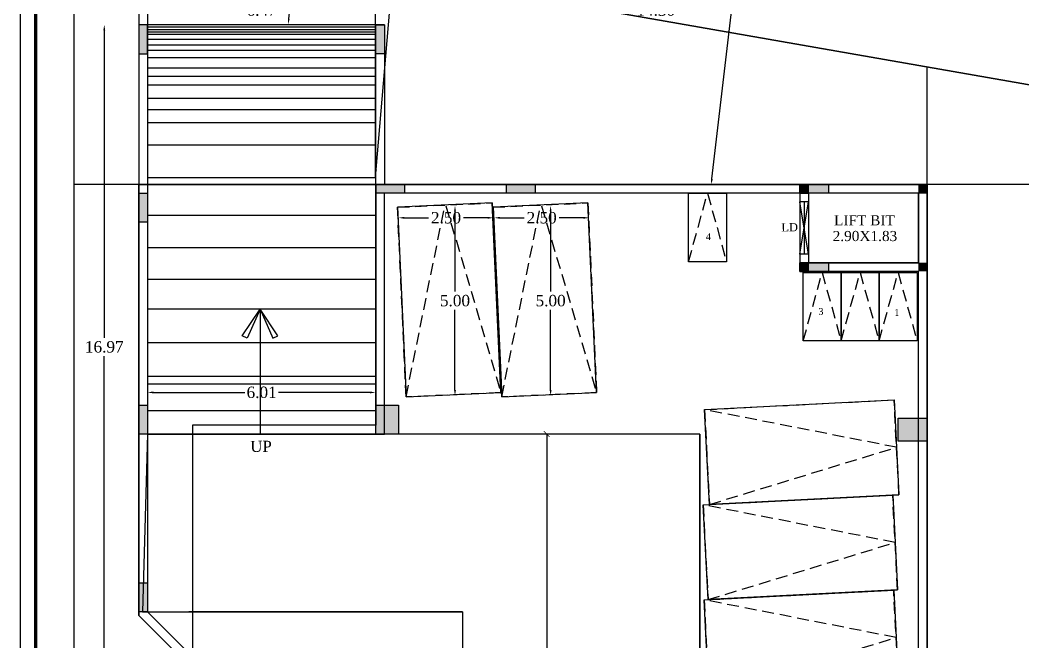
# Model space of a CAD drawing. Header units: metres. Extents: x 395 to 664, y 68 to 153.
# Drawn here: x 436.8 to 463.22, y 107.92 to 124.29 of the extents above; entities that cross this region are included whole.
import ezdxf

# ---------------------------------------------------------------- set-up
doc = ezdxf.new("R2010")
doc.units = ezdxf.units.M
doc.header["$LTSCALE"] = 25
doc.header["$MEASUREMENT"] = 0
doc.header["$PDMODE"] = 34
doc.linetypes.add('HIDDEN', pattern=[0.375, 0.25, -0.125])
doc.layers.get('Defpoints').update_dxf_attribs({"color": 222})
for name, color, linetype in [('ANGULAR_PARKING_SLOT_1', 6, 'Continuous'), ('BLK_1_FLR_-1_COVERED_PARKING', 173, 'Continuous'), ('BLK_1_FLR_-1_LIFT_1', 30, 'Continuous'), ('BLK_1_LVL_-1_BLDG_FOOT_PRINT', 1, 'Continuous'), ('BLK_1_LVL_-1_BSMNT_PLOT_BOUNDARY', 7, 'Continuous'), ('BLK_1_LVL_-1_BSMNT_REAR_SETBACK', 7, 'Continuous'), ('BLK_1_LVL_-1_BSMNT_SIDE_SETBACK1', 7, 'Continuous'), ('BLK_1_LVL_-1_BSMNT_SIDE_SETBACK2', 7, 'Continuous'), ('DIST_EXIT', 7, 'Continuous'), ('DRIVE_WAY', 7, 'Continuous'), ('ROAD_WIDTH', 2, 'Continuous'), ('SURRENDER_ROAD_WIDTH', 2, 'Continuous')]:
    doc.layers.add(name, color=color, linetype=linetype)
for name, color, linetype, plot in [('BLK_1_FLR_-1_BLT_UP_AREA', 18, 'Continuous', False), ('BLK_1_FLR_-1_BLT_UP_AREA_DEDUCT', 18, 'Continuous', False), ('BLK_1_MAX_HEIGHT_CAL', 7, 'Continuous', False), ('TWO_WHEELER_PARKING', 2, 'Continuous', False)]:
    doc.layers.add(name, color=color, linetype=linetype, plot=plot)
doc.layers.add('NOTIFIED_ROAD', color=183, linetype='Continuous', lineweight=13)
doc.styles.get("Standard").update_dxf_attribs({"font": 'times.ttf'})
doc.dimstyles.get("Standard").update_dxf_attribs({"dimtxt": 0.3, "dimasz": 0.15, "dimexe": 0.18, "dimexo": 0.0625, "dimgap": 0.09, "dimtad": 0, "dimtih": 1, "dimtoh": 1, "dimzin": 0, "dimdsep": 46, "dimtxsty": 'Standard', "dimcen": 0.09, "dimse1": 1, "dimse2": 1, "dimadec": 0, "dimazin": 0, "dimtfac": 1, "dimtofl": 0, "dimtmove": 0, "dimatfit": 3, "dimfxl": 0, "dimtolj": 1, "dimtzin": 0, "dimarcsym": 0})

# ---------------------------------------------------------------- blocks, each defined once
blk = doc.blocks.new('*D45')
at = {"color": 0, "lineweight": -2, "ltscale": 0.5}
for p, q in [((440.305, 114.489), (442.719, 114.489)), ((446.016, 114.489), (443.602, 114.489))]:
    blk.add_line(p, q, dxfattribs=at)
for points in [[(440.305, 114.514), (440.305, 114.464), (440.155, 114.489)], [(446.016, 114.514), (446.016, 114.464), (446.166, 114.489)]]:
    blk.add_solid(points, dxfattribs=at)
at = {"layer": 'Defpoints', "color": 0, "lineweight": -2, "ltscale": 0.5}
for p in [(440.155, 114.489), (440.155, 114.007), (446.166, 114.007)]:
    blk.add_point(p, dxfattribs=at)
at = {"color": 0, "ltscale": 0.5, "insert": (443.161, 114.489), "char_height": 0.3, "attachment_point": 5}
blk.add_mtext('\\A1;6.01', dxfattribs=at)
blk = doc.blocks.new('*D46')
at = {"color": 0, "lineweight": -2, "ltscale": 0.5}
for p, q in [((446.545, 124.552), (452.989, 124.552)), ((460.543, 124.552), (454.098, 124.552))]:
    blk.add_line(p, q, dxfattribs=at)
at = {"color": 0, "ltscale": 0.5}
for points in [[(446.545, 124.577), (446.545, 124.527), (446.395, 124.552)], [(460.543, 124.577), (460.543, 124.527), (460.693, 124.552)]]:
    blk.add_solid(points, dxfattribs=at)
at = {"layer": 'Defpoints', "color": 0, "ltscale": 0.5}
for p in [(460.693, 124.552), (446.395, 123.655), (460.693, 123.655)]:
    blk.add_point(p, dxfattribs=at)
at = {"color": 0, "ltscale": 0.5, "insert": (453.544, 124.552), "char_height": 0.3, "attachment_point": 5}
blk.add_mtext('\\A1;14.30', dxfattribs=at)
blk = doc.blocks.new('*D37')
at = {"color": 0, "lineweight": -2, "ltscale": 0.5}
for p, q in [((439.016, 124.019), (439.016, 115.929)), ((439.016, 107.353), (439.016, 115.443))]:
    blk.add_line(p, q, dxfattribs=at)
for points in [[(438.991, 124.019), (439.041, 124.019), (439.016, 124.169)], [(438.991, 107.353), (439.041, 107.353), (439.016, 107.203)]]:
    blk.add_solid(points, dxfattribs=at)
at = {"layer": 'Defpoints', "color": 0, "lineweight": -2, "ltscale": 0.5}
for p in [(439.016, 124.169), (440.298, 124.169), (441.711, 107.203)]:
    blk.add_point(p, dxfattribs=at)
at = {"color": 0, "ltscale": 0.5, "insert": (439.016, 115.686), "char_height": 0.3, "attachment_point": 5}
blk.add_mtext('\\A1;16.97', dxfattribs=at)
blk = doc.blocks.new('*D38')
at = {"color": 0, "lineweight": -2, "ltscale": 0.5}
for p, q in [((440.079, 124.552), (442.704, 124.552)), ((446.245, 124.552), (443.62, 124.552))]:
    blk.add_line(p, q, dxfattribs=at)
at = {"color": 0, "ltscale": 0.5}
for points in [[(440.079, 124.577), (440.079, 124.527), (439.929, 124.552)], [(446.245, 124.577), (446.245, 124.527), (446.395, 124.552)]]:
    blk.add_solid(points, dxfattribs=at)
at = {"layer": 'Defpoints', "color": 0, "ltscale": 0.5}
for p in [(446.395, 124.552), (439.929, 124.169), (446.395, 124.169)]:
    blk.add_point(p, dxfattribs=at)
at = {"color": 0, "ltscale": 0.5, "insert": (443.162, 124.552), "char_height": 0.3, "attachment_point": 5}
blk.add_mtext('\\A1;6.47', dxfattribs=at)
blk = doc.blocks.new('*D39')
at = {"color": 0, "lineweight": -2, "ltscale": 0.5}
for p, q in [((446.917, 119.086), (447.553, 119.086)), ((449.119, 119.086), (448.483, 119.086))]:
    blk.add_line(p, q, dxfattribs=at)
for points in [[(446.917, 119.111), (446.917, 119.061), (446.767, 119.086)], [(449.119, 119.111), (449.119, 119.061), (449.269, 119.086)]]:
    blk.add_solid(points, dxfattribs=at)
at = {"layer": 'Defpoints', "color": 0, "lineweight": -2, "ltscale": 0.5}
for p in [(446.767, 119.404), (449.269, 119.404), (449.269, 119.086)]:
    blk.add_point(p, dxfattribs=at)
at = {"color": 0, "ltscale": 0.5, "insert": (448.018, 119.086), "char_height": 0.3, "attachment_point": 5}
blk.add_mtext('\\A1;2.50', dxfattribs=at)
blk = doc.blocks.new('*D40')
at = {"color": 0, "lineweight": -2, "ltscale": 0.5}
for p, q in [((448.255, 119.254), (448.255, 117.146)), ((448.255, 114.552), (448.255, 116.66))]:
    blk.add_line(p, q, dxfattribs=at)
for points in [[(448.23, 119.254), (448.28, 119.254), (448.255, 119.404)], [(448.23, 114.552), (448.28, 114.552), (448.255, 114.402)]]:
    blk.add_solid(points, dxfattribs=at)
at = {"layer": 'Defpoints', "color": 0, "lineweight": -2, "ltscale": 0.5}
for p in [(448.669, 119.404), (448.255, 114.402), (448.669, 114.402)]:
    blk.add_point(p, dxfattribs=at)
at = {"color": 0, "ltscale": 0.5, "insert": (448.255, 116.903), "char_height": 0.3, "attachment_point": 5}
blk.add_mtext('\\A1;5.00', dxfattribs=at)
blk = doc.blocks.new('_ArchTick')
at = {"color": 0, "linetype": 'ByBlock', "const_width": 0.15}
blk.add_lwpolyline([(-0.5, -0.5), (0.5, 0.5)], dxfattribs=at)
blk = doc.blocks.new('*D165')
at = {"layer": 'Defpoints', "color": 0, "lineweight": -2}
for p in [(450.67, 113.394), (452.55, 113.394), (452.55, 93.582)]:
    blk.add_point(p, dxfattribs=at)
at = {"layer": 'DIST_EXIT', "color": 0, "lineweight": -2}
for p, q in [((450.67, 113.394), (450.67, 103.731)), ((450.67, 93.582), (450.67, 103.245))]:
    blk.add_line(p, q, dxfattribs=at)
at = {"layer": 'DIST_EXIT', "color": 0, "lineweight": -2, "xscale": 0.15, "yscale": 0.15, "zscale": 0.15}
for p, rotation in [((450.67, 113.394), 90), ((450.67, 93.582), 270)]:
    blk.add_blockref('_ArchTick', p, dxfattribs=dict(at, rotation=rotation))
at = {"layer": 'DIST_EXIT', "color": 0, "insert": (450.67, 103.488), "char_height": 0.3, "attachment_point": 5}
blk.add_mtext('\\A1;19.81', dxfattribs=at)
blk = doc.blocks.new('*D172')
at = {"layer": 'BLK_1_MAX_HEIGHT_CAL', "color": 0, "lineweight": -2}
for p, q in [((445.189, 135.514), (444.561, 130.164)), ((443.876, 124.327), (444.504, 129.678))]:
    blk.add_line(p, q, dxfattribs=at)
for points in [[(445.164, 135.517), (445.214, 135.511), (445.206, 135.663)], [(443.852, 124.33), (443.901, 124.324), (443.859, 124.178)]]:
    blk.add_solid(points, dxfattribs=at)
at = {"layer": 'Defpoints', "color": 0, "lineweight": -2}
for p in [(445.285, 135.654), (443.859, 124.178), (443.937, 124.169)]:
    blk.add_point(p, dxfattribs=at)
at = {"layer": 'BLK_1_MAX_HEIGHT_CAL', "color": 0, "insert": (444.533, 129.921), "char_height": 0.3, "attachment_point": 5}
blk.add_mtext('\\A1;11.56', dxfattribs=at)
blk = doc.blocks.new('*D173')
at = {"layer": 'Defpoints', "color": 0, "lineweight": -2}
for p in [(449.93, 129.891), (446.164, 120.209), (449.088, 119.961)]:
    blk.add_point(p, dxfattribs=at)
at = {"layer": 'NOTIFIED_ROAD', "color": 0, "lineweight": -2}
for p, q in [((446.993, 129.989), (446.606, 125.417)), ((446.177, 120.358), (446.564, 124.931))]:
    blk.add_line(p, q, dxfattribs=at)
for points in [[(446.968, 129.991), (447.018, 129.987), (447.006, 130.139)], [(446.152, 120.36), (446.202, 120.356), (446.164, 120.209)]]:
    blk.add_solid(points, dxfattribs=at)
at = {"layer": 'NOTIFIED_ROAD', "color": 0, "insert": (446.585, 125.174), "char_height": 0.3, "attachment_point": 5}
blk.add_mtext('\\A1;9.97', dxfattribs=at)
blk = doc.blocks.new('*D174')
at = {"layer": 'Defpoints', "color": 0, "lineweight": -2}
for p in [(454.293, 134.075), (452.672, 120.236), (455.006, 119.963)]:
    blk.add_point(p, dxfattribs=at)
at = {"layer": 'SURRENDER_ROAD_WIDTH', "color": 0, "lineweight": -2}
for p, q in [((456.61, 133.653), (455.845, 127.125)), ((455.023, 120.112), (455.788, 126.639))]:
    blk.add_line(p, q, dxfattribs=at)
for points in [[(456.585, 133.656), (456.635, 133.65), (456.627, 133.802)], [(454.999, 120.114), (455.048, 120.109), (455.006, 119.963)]]:
    blk.add_solid(points, dxfattribs=at)
at = {"layer": 'SURRENDER_ROAD_WIDTH', "color": 0, "insert": (455.817, 126.882), "char_height": 0.3, "attachment_point": 5}
blk.add_mtext('\\A1;13.93', dxfattribs=at)
blk = doc.blocks.new('*D179')
at = {"color": 0, "lineweight": -2, "ltscale": 0.5}
for p, q in [((449.437, 119.086), (450.073, 119.086)), ((451.639, 119.086), (451.002, 119.086))]:
    blk.add_line(p, q, dxfattribs=at)
for points in [[(449.437, 119.111), (449.437, 119.061), (449.287, 119.086)], [(451.639, 119.111), (451.639, 119.061), (451.789, 119.086)]]:
    blk.add_solid(points, dxfattribs=at)
at = {"layer": 'Defpoints', "color": 0, "lineweight": -2, "ltscale": 0.5}
for p in [(449.287, 119.404), (451.789, 119.404), (451.789, 119.086)]:
    blk.add_point(p, dxfattribs=at)
at = {"color": 0, "ltscale": 0.5, "insert": (450.538, 119.086), "char_height": 0.3, "attachment_point": 5}
blk.add_mtext('\\A1;2.50', dxfattribs=at)
blk = doc.blocks.new('*D180')
at = {"color": 0, "lineweight": -2, "ltscale": 0.5}
for p, q in [((450.774, 119.254), (450.774, 117.146)), ((450.774, 114.552), (450.774, 116.66))]:
    blk.add_line(p, q, dxfattribs=at)
for points in [[(450.749, 119.254), (450.799, 119.254), (450.774, 119.404)], [(450.749, 114.552), (450.799, 114.552), (450.774, 114.402)]]:
    blk.add_solid(points, dxfattribs=at)
at = {"layer": 'Defpoints', "color": 0, "lineweight": -2, "ltscale": 0.5}
for p in [(451.189, 119.404), (450.774, 114.402), (451.189, 114.402)]:
    blk.add_point(p, dxfattribs=at)
at = {"color": 0, "ltscale": 0.5, "insert": (450.774, 116.903), "char_height": 0.3, "attachment_point": 5}
blk.add_mtext('\\A1;5.00', dxfattribs=at)

msp = doc.modelspace()

# ---------------------------------------------------------------- hatches: boundary and pattern name
at = {"ltscale": 4}
h = msp.add_hatch(color=0, dxfattribs=at)
h.dxf.hatch_style = 1
h.paths.add_polyline_path([(439.929, 124.169), (439.929, 123.407), (440.158, 123.407), (440.158, 124.169)])
h = msp.add_hatch(color=0, dxfattribs=at)
h.dxf.hatch_style = 1
h.paths.add_polyline_path([(446.166, 124.169), (446.166, 123.407), (446.395, 123.407), (446.395, 124.169)])
h = msp.add_hatch(color=0, dxfattribs=at)
h.dxf.hatch_style = 1
h.paths.add_polyline_path([(446.166, 119.732), (446.928, 119.732), (446.928, 119.961), (446.166, 119.961)])
h = msp.add_hatch(color=0, dxfattribs=at)
h.dxf.hatch_style = 1
h.paths.add_polyline_path([(449.609, 119.732), (450.371, 119.732), (450.371, 119.961), (449.609, 119.961)])
h = msp.add_hatch(color=0, dxfattribs=at)
h.dxf.hatch_style = 1
h.paths.add_polyline_path([(457.335, 119.732), (458.097, 119.732), (458.097, 119.961), (457.335, 119.961)])
h = msp.add_hatch(color=0, dxfattribs=at)
h.dxf.hatch_style = 1
h.paths.add_polyline_path([(440.158, 118.972), (440.158, 119.734), (439.929, 119.734), (439.929, 118.972)])
h = msp.add_hatch(color=0, dxfattribs=at)
h.dxf.hatch_style = 1
h.paths.add_polyline_path([(457.335, 117.675), (458.097, 117.675), (458.097, 117.904), (457.335, 117.904)])
h = msp.add_hatch(color=0, dxfattribs=at)
h.dxf.hatch_style = 1
h.paths.add_polyline_path([(440.158, 113.393), (440.158, 114.155), (439.929, 114.155), (439.929, 113.393)])
at = {"ltscale": 0.5}
h = msp.add_hatch(color=0, dxfattribs=at)
h.dxf.hatch_style = 1
h.paths.add_polyline_path([(446.166, 114.154), (446.166, 113.394), (446.766, 113.394), (446.766, 114.154)])
h = msp.add_hatch(color=0, dxfattribs=at)
h.dxf.hatch_style = 1
h.paths.add_polyline_path([(460.693, 113.807), (459.933, 113.807), (459.933, 113.207), (460.693, 113.207)])
at = {"ltscale": 4}
h = msp.add_hatch(color=0, dxfattribs=at)
h.dxf.hatch_style = 1
h.paths.add_polyline_path([(440.158, 108.715), (440.158, 109.477), (439.929, 109.477), (439.929, 108.715)])

# ---------------------------------------------------------------- linework, layer by layer
at = {"color": 0, "ltscale": 4}
for p, q in [((439.929, 124.169), (439.929, 108.616)), ((440.158, 124.169), (440.154, 108.71)), ((446.166, 124.169), (440.158, 124.169)), ((446.166, 124.103), (440.158, 124.103)), ((446.166, 124.038), (440.158, 124.038)), ((446.166, 123.973), (440.158, 123.973)), ((446.166, 123.909), (440.158, 123.909)), ((446.166, 123.781), (440.158, 123.781)), ((446.166, 123.635), (440.158, 123.635)), ((446.166, 123.493), (440.158, 123.493)), ((446.166, 123.296), (440.158, 123.296)), ((446.166, 123.028), (440.158, 123.028)), ((446.166, 122.807), (440.158, 122.807)), ((446.166, 122.582), (440.158, 122.582)), ((446.166, 122.224), (440.158, 122.224)), ((446.166, 121.932), (440.158, 121.932)), ((446.166, 121.585), (440.158, 121.585)), ((446.166, 121.002), (440.158, 121.002)), ((446.166, 120.136), (440.157, 120.136)), ((460.693, 119.961), (457.335, 119.961)), ((460.693, 119.961), (457.335, 119.961)), ((457.335, 119.961), (457.335, 118.132)), ((460.693, 119.961), (460.693, 109.08)), ((460.693, 119.732), (460.693, 119.961)), ((460.693, 119.732), (457.564, 119.732)), ((457.564, 119.732), (457.564, 117.904)), ((460.464, 119.732), (460.464, 117.904)), ((457.564, 118.132), (457.335, 119.504)), ((457.335, 118.132), (457.564, 119.504)), ((446.166, 119.148), (440.157, 119.148)), ((446.166, 118.298), (440.156, 118.298)), ((457.335, 118.132), (457.335, 117.904)), ((460.464, 117.904), (457.564, 117.904)), ((460.693, 117.904), (460.693, 117.675)), ((460.464, 117.674), (457.564, 117.674)), ((446.166, 117.464), (440.156, 117.464)), ((446.166, 116.68), (440.156, 116.68)), ((442.647, 115.976), (443.119, 116.68)), ((443.119, 116.68), (442.779, 115.917)), ((443.119, 116.68), (443.119, 113.394)), ((443.119, 116.68), (443.459, 115.917)), ((443.591, 115.976), (443.119, 116.68)), ((446.166, 115.794), (440.156, 115.794)), ((442.779, 115.917), (442.647, 115.976)), ((443.459, 115.917), (443.591, 115.976)), ((446.166, 114.905), (440.155, 114.905)), ((446.166, 114.007), (440.155, 114.007)), ((454.708, 113.394), (454.708, 91.037)), ((460.693, 109.08), (460.693, 101.466)), ((439.929, 108.616), (441.342, 107.203)), ((440.158, 108.71), (441.57, 107.298))]:
    msp.add_line(p, q, dxfattribs=at)
at = {"color": 0, "ltscale": 0.5}
for p, q in [((440.158, 124.169), (439.929, 124.169)), ((446.166, 113.394), (446.166, 124.169)), ((446.395, 124.169), (446.166, 124.169)), ((446.395, 113.394), (446.395, 119.732)), ((457.564, 119.504), (457.335, 119.504)), ((457.564, 118.132), (457.335, 118.132)), ((460.464, 101.238), (460.464, 117.674)), ((440.155, 113.394), (446.166, 113.394)), ((446.166, 113.394), (446.395, 113.394)), ((448.457, 108.709), (441.242, 108.709))]:
    msp.add_line(p, q, dxfattribs=at)
at = {"color": 0, "linetype": 'HIDDEN', "ltscale": 0.05}
for p, q in [((454.407, 117.931), (454.907, 119.731)), ((454.907, 119.731), (455.407, 117.931)), ((446.741, 119.365), (449.238, 119.477)), ((446.967, 114.37), (447.99, 119.425)), ((449.238, 119.477), (449.464, 114.483)), ((449.26, 119.365), (451.758, 119.477)), ((449.486, 114.37), (450.51, 119.425)), ((451.758, 119.477), (451.984, 114.483)), ((446.967, 114.37), (446.741, 119.365)), ((448.017, 119.402), (449.464, 114.483)), ((449.486, 114.37), (449.26, 119.365)), ((450.536, 119.402), (451.984, 114.483)), ((457.427, 115.845), (457.927, 117.645)), ((457.927, 117.645), (458.427, 115.845)), ((458.427, 115.845), (458.927, 117.645)), ((458.927, 117.645), (459.427, 115.845)), ((459.427, 115.845), (459.927, 117.645)), ((459.927, 117.645), (460.427, 115.845)), ((449.464, 114.483), (446.967, 114.37)), ((449.464, 114.483), (446.967, 114.37)), ((451.984, 114.483), (449.486, 114.37)), ((451.984, 114.483), (449.486, 114.37)), ((454.829, 114.036), (459.822, 114.292)), ((459.95, 111.795), (459.822, 114.292)), ((454.829, 114.036), (454.957, 111.539)), ((459.886, 113.044), (454.829, 114.036)), ((454.957, 111.539), (459.886, 113.044)), ((454.792, 111.531), (459.786, 111.787)), ((454.957, 111.539), (459.95, 111.795)), ((454.957, 111.539), (459.95, 111.795)), ((459.914, 109.29), (459.786, 111.787)), ((454.792, 111.531), (454.92, 109.034)), ((459.85, 110.538), (454.792, 111.531)), ((454.92, 109.034), (459.85, 110.538)), ((454.817, 109.029), (459.811, 109.285)), ((454.92, 109.034), (459.914, 109.29)), ((454.92, 109.034), (459.914, 109.29)), ((459.939, 106.788), (459.811, 109.285)), ((454.817, 109.029), (454.945, 106.532)), ((459.875, 108.036), (454.817, 109.029)), ((454.945, 106.532), (459.875, 108.036))]:
    msp.add_line(p, q, dxfattribs=at)
at = {"color": 0}
msp.add_line((457.454, 119.504), (457.454, 118.132), dxfattribs=at)
at = {"color": 0, "linetype": 'ByBlock', "lineweight": -2}
for points in [[(436.797, 77.246), (589.569, 77.246), (589.569, 152.613), (436.797, 152.613)], [(437.179, 77.628), (589.187, 77.628), (589.187, 152.231), (437.179, 152.231)], [(437.197, 77.646), (589.169, 77.646), (589.169, 152.213), (437.197, 152.213)], [(437.216, 77.665), (589.15, 77.665), (589.15, 152.194), (437.216, 152.194)], [(437.234, 77.683), (589.132, 77.683), (589.132, 152.176), (437.234, 152.176)]]:
    msp.add_lwpolyline(points, close=True, dxfattribs=at)
at = {"color": 0, "ltscale": 0.5}
for points in [[(439.929, 124.169), (439.929, 123.407), (440.158, 123.407), (440.158, 124.169)], [(446.395, 124.169), (446.395, 123.407), (446.166, 123.407), (446.166, 124.169)], [(446.166, 119.961), (446.928, 119.961), (446.928, 119.732), (446.166, 119.732)], [(449.609, 119.961), (450.371, 119.961), (450.371, 119.732), (449.609, 119.732)], [(457.335, 119.961), (458.097, 119.961), (458.097, 119.732), (457.335, 119.732)], [(439.929, 118.972), (439.929, 119.734), (440.158, 119.734), (440.158, 118.972)], [(457.335, 117.904), (458.097, 117.904), (458.097, 117.675), (457.335, 117.675)], [(439.929, 113.393), (439.929, 114.155), (440.158, 114.155), (440.158, 113.393)], [(446.766, 114.154), (446.766, 113.394), (446.166, 113.394), (446.166, 114.154)], [(460.693, 113.207), (459.933, 113.207), (459.933, 113.807), (460.693, 113.807)], [(439.929, 108.715), (439.929, 109.477), (440.158, 109.477), (440.158, 108.715)]]:
    msp.add_lwpolyline(points, close=True, dxfattribs=at)
msp.add_lwpolyline([(446.395, 124.169), (446.395, 119.961)], dxfattribs=at)
at = {"color": 0, "ltscale": 4}
for points in [[(460.693, 119.961), (446.395, 119.961)], [(457.335, 119.732), (457.564, 119.732), (457.564, 119.961), (457.335, 119.961), (457.335, 119.732)], [(460.464, 119.732), (446.395, 119.732)], [(457.335, 117.675), (457.564, 117.675), (457.564, 117.904), (457.335, 117.904), (457.335, 117.675)]]:
    msp.add_lwpolyline(points, dxfattribs=at)
at = {"color": 0, "linetype": 'HIDDEN', "ltscale": 0.05}
for points in [[(454.407, 117.931), (454.407, 119.731), (455.407, 119.731), (455.407, 117.931)], [(457.427, 115.845), (457.427, 117.645), (458.427, 117.645), (458.427, 115.845)], [(458.427, 115.845), (458.427, 117.645), (459.427, 117.645), (459.427, 115.845)], [(459.427, 115.845), (459.427, 117.645), (460.427, 117.645), (460.427, 115.845)]]:
    msp.add_lwpolyline(points, close=True, dxfattribs=at)
at = {"color": 0, "ltscale": 4}
for points in [[(457.335, 119.732), (457.335, 119.961), (457.564, 119.732), (457.564, 119.961)], [(457.335, 117.675), (457.335, 117.904), (457.564, 117.675), (457.564, 117.904)]]:
    msp.add_solid(points, dxfattribs=at)
at = {"color": 0, "ltscale": 2}
for points in [[(460.464, 119.961), (460.693, 119.961), (460.464, 119.732), (460.693, 119.732)], [(460.464, 117.675), (460.693, 117.675), (460.464, 117.904), (460.693, 117.904)]]:
    msp.add_solid(points, dxfattribs=at)
at = {"layer": 'ANGULAR_PARKING_SLOT_1', "linetype": 'Continuous'}
for points in [[(449.238, 119.477), (446.741, 119.365), (446.967, 114.37), (449.464, 114.483)], [(451.758, 119.477), (449.26, 119.365), (449.486, 114.37), (451.984, 114.483)], [(459.822, 114.292), (459.95, 111.795), (454.957, 111.539), (454.829, 114.036)], [(459.786, 111.787), (459.914, 109.29), (454.92, 109.034), (454.792, 111.531)], [(459.811, 109.285), (459.939, 106.788), (454.945, 106.532), (454.817, 109.029)]]:
    msp.add_lwpolyline(points, close=True, dxfattribs=at)
at = {"layer": 'BLK_1_FLR_-1_BLT_UP_AREA', "color": 18}
msp.add_lwpolyline([(460.693, 119.961), (446.166, 119.961), (446.166, 119.961), (446.166, 113.624), (441.342, 113.624), (441.342, 113.624), (441.342, 90.806), (461.096, 90.806), (461.096, 101.466), (460.693, 101.466)], close=True, dxfattribs=at)
at = {"layer": 'BLK_1_FLR_-1_BLT_UP_AREA_DEDUCT', "color": 18}
msp.add_lwpolyline([(460.693, 119.961), (446.166, 119.961), (446.166, 119.961), (446.166, 113.624), (441.342, 113.624), (441.342, 113.624), (441.342, 90.806), (461.096, 90.806), (461.096, 101.466), (460.693, 101.466)], close=True, dxfattribs=at)
at = {"layer": 'BLK_1_FLR_-1_COVERED_PARKING'}
msp.add_lwpolyline([(460.693, 119.961), (446.166, 119.961), (446.166, 119.961), (446.166, 113.624), (441.342, 113.624), (441.342, 113.624), (441.342, 90.806), (461.096, 90.806), (461.096, 101.466), (460.693, 101.466)], close=True, dxfattribs=at)
at = {"layer": 'BLK_1_FLR_-1_LIFT_1'}
msp.add_lwpolyline([(460.464, 119.732), (457.564, 119.732), (457.564, 117.904), (460.464, 117.904)], close=True, dxfattribs=at)
at = {"layer": 'BLK_1_LVL_-1_BLDG_FOOT_PRINT'}
msp.add_lwpolyline([(461.096, 101.466), (460.693, 101.466), (460.693, 119.961), (439.929, 119.961), (439.929, 119.961), (439.929, 119.961), (439.929, 108.616), (441.342, 107.203), (441.342, 90.806), (461.096, 90.806)], close=True, dxfattribs=at)
at = {"layer": 'BLK_1_LVL_-1_BSMNT_PLOT_BOUNDARY', "color": 70}
msp.add_lwpolyline([(463.737, 122.522), (438.217, 126.994), (438.217, 83.101), (464.521, 88.392)], close=True, dxfattribs=at)
at = {"layer": 'BLK_1_LVL_-1_BSMNT_REAR_SETBACK', "color": 171, "linetype": 'ByBlock', "lineweight": -2, "ltscale": 0.5}
msp.add_lwpolyline([(460.693, 123.055), (439.929, 126.694), (439.929, 119.961), (460.693, 119.961), (460.693, 119.961)], close=True, dxfattribs=at)
at = {"layer": 'BLK_1_LVL_-1_BSMNT_SIDE_SETBACK1', "color": 102, "linetype": 'ByBlock', "lineweight": -2, "ltscale": 0.5}
msp.add_lwpolyline([(463.796, 119.961), (460.693, 119.961), (460.693, 101.466), (461.096, 101.466), (461.096, 90.806), (464.466, 90.806)], close=True, dxfattribs=at)
at = {"layer": 'BLK_1_LVL_-1_BSMNT_SIDE_SETBACK2', "color": 11, "linetype": 'ByBlock', "lineweight": -2, "ltscale": 0.5}
msp.add_lwpolyline([(441.342, 107.203), (439.929, 108.616), (439.929, 119.961), (438.217, 119.961), (438.217, 90.806), (441.342, 90.806)], close=True, dxfattribs=at)
at = {"layer": 'DRIVE_WAY', "color": 254}
msp.add_lwpolyline([(440.155, 114.715), (446.172, 114.715), (446.16, 125.602), (440.155, 126.655)], close=True, dxfattribs=at)
at = {"layer": 'DRIVE_WAY', "color": 255}
msp.add_lwpolyline([(454.708, 113.394), (440.154, 113.394), (440.027, 108.71), (448.457, 108.709), (448.457, 108.709), (448.457, 91.05), (454.71, 91.038)], close=True, dxfattribs=at)
at = {"layer": 'NOTIFIED_ROAD', "color": 1}
msp.add_lwpolyline([(465.42, 132.125), (439.9, 136.598), (438.217, 126.994), (463.737, 122.522)], close=True, dxfattribs=at)
at = {"layer": 'ROAD_WIDTH'}
msp.add_lwpolyline([(465.42, 132.125), (439.9, 136.598), (438.217, 126.994), (463.737, 122.522)], close=True, dxfattribs=at)
at = {"layer": 'SURRENDER_ROAD_WIDTH'}
msp.add_lwpolyline([(465.42, 132.125), (439.9, 136.598), (438.217, 126.994), (463.737, 122.522)], close=True, dxfattribs=at)
at = {"layer": 'TWO_WHEELER_PARKING', "linetype": 'Continuous'}
for points in [[(455.407, 117.931), (454.407, 117.931), (454.407, 119.731), (455.407, 119.731)], [(457.427, 117.645), (458.427, 117.645), (458.427, 115.845), (457.427, 115.845)], [(458.427, 117.645), (459.427, 117.645), (459.427, 115.845), (458.427, 115.845)], [(459.427, 117.645), (460.427, 117.645), (460.427, 115.845), (459.427, 115.845)]]:
    msp.add_lwpolyline(points, close=True, dxfattribs=at)

# ---------------------------------------------------------------- texts
at = {"color": 0}
for s, height, p in [('LIFT BIT', 0.2667, (458.24, 118.888)), ('4', 0.178, (454.864, 118.502)), ('2.90X1.83', 0.2667, (458.204, 118.474)), ('3', 0.178, (457.828, 116.531)), ('1', 0.178, (459.827, 116.505))]:
    msp.add_text(s, height=height, dxfattribs=at).set_placement(p)
for s, height, p in [('LD', 0.216, (456.855, 118.728)), ('UP', 0.2934, (442.865, 112.919))]:
    msp.add_text(s, height=height, rotation=0.5637, dxfattribs=at).set_placement(p)

# ---------------------------------------------------------------- dimensions: what is measured, and where the dimension line sits
at = {"color": 0, "ltscale": 0.5}
for p1, p2, distance, picture, middle in [((439.929, 124.169), (446.395, 124.169), 0.383, '*D38', (443.162, 124.552)), ((446.395, 123.655), (460.693, 123.655), 0.896, '*D46', (453.544, 124.552)), ((446.767, 119.404), (449.269, 119.404), -0.318, '*D39', (448.018, 119.086)), ((448.669, 119.404), (448.669, 114.402), -0.414, '*D40', (448.255, 116.903)), ((449.287, 119.404), (451.789, 119.404), -0.318, '*D179', (450.538, 119.086)), ((451.189, 119.404), (451.189, 114.402), -0.414, '*D180', (450.774, 116.903)), ((446.166, 114.007), (440.155, 114.007), -0.482, '*D45', (443.161, 114.489))]:
    dim = msp.add_aligned_dim(p1=p1, p2=p2, distance=distance, dimstyle='Standard', dxfattribs=at)
    dim.commit()
    dim.dimension.update_dxf_attribs({"geometry": picture, "text_midpoint": middle})
dim = msp.add_linear_dim(base=(439.016, 124.169), p1=(441.711, 107.203), p2=(440.298, 124.169), angle=270, dimstyle='Standard', override={"dimtmove": 1}, dxfattribs=at)
dim.commit()
dim.dimension.update_dxf_attribs({"geometry": '*D37', "text_midpoint": (439.016, 115.686)})
at = {"layer": 'BLK_1_MAX_HEIGHT_CAL', "color": 6}
dim = msp.add_aligned_dim(p1=(445.285, 135.654), p2=(443.937, 124.169), distance=-0.079, dimstyle='Standard', dxfattribs=at)
dim.commit()
dim.dimension.update_dxf_attribs({"geometry": '*D172', "text_midpoint": (444.533, 129.921)})
at = {"layer": 'DIST_EXIT'}
dim = msp.add_aligned_dim(p1=(452.55, 93.582), p2=(452.55, 113.394), distance=1.881, dimstyle='Standard', override={"dimblk1": 'ArchTick', "dimblk2": 'ArchTick', "dimsah": 1}, dxfattribs=at)
dim.commit()
dim.dimension.update_dxf_attribs({"geometry": '*D165', "text_midpoint": (450.67, 103.488)})
at = {"layer": 'NOTIFIED_ROAD', "color": 1}
dim = msp.add_aligned_dim(p1=(449.93, 129.891), p2=(449.088, 119.961), distance=-2.934, dimstyle='Standard', dxfattribs=at)
dim.commit()
dim.dimension.update_dxf_attribs({"geometry": '*D173', "text_midpoint": (446.585, 125.174)})
at = {"layer": 'SURRENDER_ROAD_WIDTH'}
dim = msp.add_aligned_dim(p1=(454.293, 134.075), p2=(452.672, 120.236), distance=2.35, dimstyle='Standard', dxfattribs=at)
dim.commit()
dim.dimension.update_dxf_attribs({"geometry": '*D174', "text_midpoint": (455.817, 126.882)})

doc.saveas('drawing.dxf')
